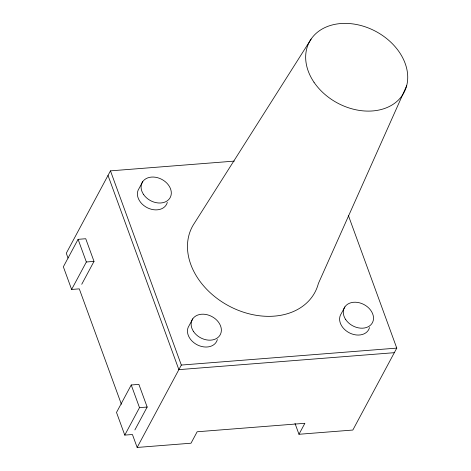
<?xml version="1.0" encoding="UTF-8"?>
<svg xmlns="http://www.w3.org/2000/svg" width="471" height="471" viewBox="0 0 471 471"><rect width="100%" height="100%" fill="white"/><g stroke="black" fill="none" stroke-linecap="round" stroke-linejoin="round"><path stroke-width="0.71" d="M406.644 85.793L318.372 283.524A69.549 52.646 28.2 0 1 231.761 307.433A69.549 52.646 28.2 0 1 194.57 222.93L311.143 39.046M234.305 161.111L110.467 170.861L66.287 253.245L68.03 258.014M81.736 284.272L94.006 261.387L85.74 238.732L78.08 239.333L63.355 266.798L71.621 289.453L79.281 288.853L121.388 404.248M71.621 289.453L86.352 261.988L78.08 239.333M142.701 181.671L139.022 188.535A15.896 12.034 28.2 0 0 147.523 207.852A15.896 12.034 28.2 0 0 167.317 202.389M134.883 429.929L147.158 407.038L138.886 384.383L131.232 384.984L116.508 412.449L124.774 435.104L132.428 434.503L137.155 447.45L191.014 443.211L197.149 431.772L304.872 423.294L298.979 434.28L352.838 430.041L396.77 348.11L348.352 215.412M124.774 435.104L139.498 407.645L131.232 384.984M192.751 318.826L189.071 325.691A15.896 12.034 28.2 0 0 197.573 345.007A15.896 12.034 28.2 0 0 217.367 339.544M137.155 447.45L181.329 365.06L110.467 170.861M344.902 306.851L341.222 313.715A15.896 12.034 28.2 0 0 349.723 333.032A15.896 12.034 28.2 0 0 369.517 327.569M86.352 261.988L94.006 261.387M181.329 365.06L396.77 348.11M394.315 352.685L178.874 369.641L108.012 175.436M139.498 407.645L147.158 407.038M294.999 423.376L298.979 434.28M143.549 194.47A15.896 12.034 28.2 0 0 169.695 198.385A15.896 12.034 28.2 0 0 155.353 177.231A15.896 12.034 28.2 0 0 143.549 194.47M193.599 331.625A15.896 12.034 28.2 0 0 219.745 335.54A15.896 12.034 28.2 0 0 205.403 314.381A15.896 12.034 28.2 0 0 193.599 331.625M345.749 319.65A15.896 12.034 28.2 0 0 371.896 323.565A15.896 12.034 28.2 0 0 357.554 302.411A15.896 12.034 28.2 0 0 345.749 319.65M313.998 82.242A53.653 40.612 28.2 0 0 402.246 95.448A53.653 40.612 28.2 0 0 353.839 24.05A53.653 40.612 28.2 0 0 313.998 82.242"/></g></svg>
